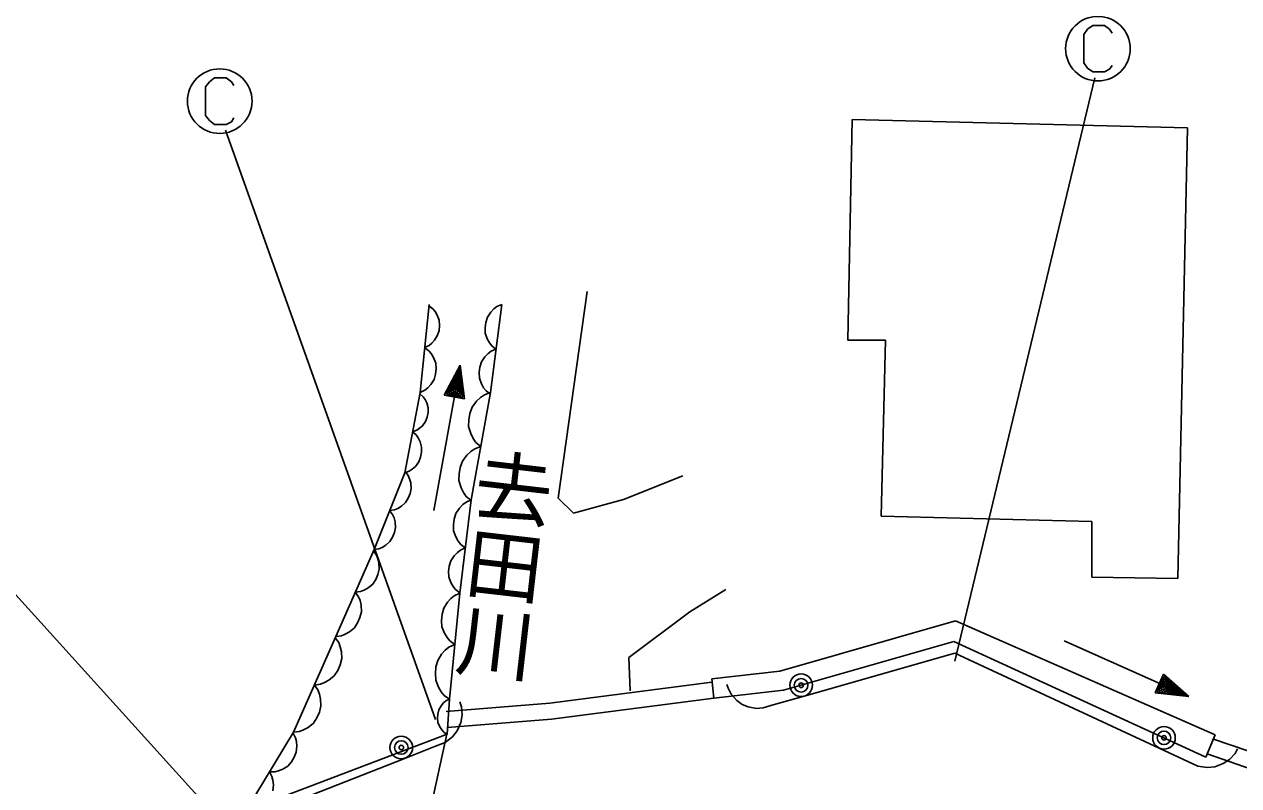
# Model space of a CAD drawing. Units: millimetres, scale not verified. Extents: x 40000 to 680000, y 20000 to 380000.
# Drawn here: x 109866 to 147448, y 313256 to 336826 of the extents above; entities that cross this region are included whole.
import ezdxf
from ezdxf.enums import TextEntityAlignment as Align

# ---------------------------------------------------------------- set-up
doc = ezdxf.new("R2010")
doc.units = ezdxf.units.MM
doc.header["$LTSCALE"] = 1000
for name, color, linetype, lineweight in [('M-BGD', 7, 'Continuous', 25), ('M-BGD-EXST', 7, 'Continuous', 25), ('M-STR-STR1', 1, 'Continuous', 25)]:
    doc.layers.add(name, color=color, linetype=linetype, lineweight=lineweight)
doc.styles.add('@ＭＳ ゴシック', font='')
doc.styles.get('@ＭＳ ゴシック').set_extended_font_data('@MS Gothic')

msp = doc.modelspace()

# ---------------------------------------------------------------- linework, layer by layer
at = {"layer": 'M-BGD'}
for p, q in [((135355, 327052), (135484, 333874)), ((135484, 333874), (145867, 333616)), ((145867, 333616), (145567, 319672)), ((127289, 328553), (126388, 322160)), ((122113, 325428), (122390, 328157)), ((122507, 328023), (122386, 328114)), ((124644, 328157), (124288, 325428)), ((124494, 328091), (124400, 328019)), ((124644, 328157), (124494, 328091)), ((122577, 327938), (122507, 328023)), ((122644, 327827), (122577, 327938)), ((122706, 327664), (122644, 327827)), ((124197, 327763), (124148, 327600)), ((124302, 327919), (124197, 327763)), ((124400, 328019), (124302, 327919)), ((122658, 327198), (122700, 327351)), ((122700, 327351), (122716, 327506)), ((122716, 327506), (122706, 327664)), ((124148, 327600), (124126, 327433)), ((124126, 327433), (124132, 327263)), ((122477, 326955), (122565, 327051)), ((122565, 327051), (122658, 327198)), ((124132, 327263), (124194, 327086)), ((124194, 327086), (124262, 326964)), ((124262, 326964), (124335, 326870)), ((136514, 327052), (135355, 327052)), ((136385, 321603), (136514, 327052)), ((122254, 326821), (122392, 326885)), ((122385, 326723), (122254, 326821)), ((122460, 326631), (122385, 326723)), ((122392, 326885), (122477, 326955)), ((122532, 326511), (122460, 326631)), ((124219, 326631), (124121, 326531)), ((124313, 326703), (124219, 326631)), ((124463, 326768), (124313, 326703)), ((124335, 326870), (124463, 326768)), ((122599, 326336), (122532, 326511)), ((122537, 321777), (123356, 326276)), ((122610, 326166), (122599, 326336)), ((123356, 326276), (122862, 325349)), ((123491, 325235), (123356, 326276)), ((123967, 326212), (123945, 326045)), ((124016, 326375), (123967, 326212)), ((124121, 326531), (124016, 326375)), ((122548, 325834), (122593, 325998)), ((122593, 325998), (122610, 326166)), ((123334, 326158), (122928, 325378)), ((123313, 326040), (122994, 325406)), ((123291, 325921), (123060, 325435)), ((123336, 325385), (123291, 325921)), ((123388, 325335), (123313, 326040)), ((123440, 325285), (123334, 326158)), ((123945, 326045), (123951, 325875)), ((123951, 325875), (124013, 325698)), ((122113, 325428), (122261, 325497)), ((122261, 325497), (122353, 325572)), ((122353, 325572), (122448, 325675)), ((122448, 325675), (122548, 325834)), ((123270, 325803), (123127, 325464)), ((123127, 325464), (123284, 325435)), ((123241, 325646), (123193, 325492)), ((123193, 325492), (123232, 325485)), ((123232, 325485), (123241, 325646)), ((123284, 325435), (123270, 325803)), ((124013, 325698), (124081, 325576)), ((124081, 325576), (124154, 325482)), ((124154, 325482), (124282, 325380)), ((121638, 322937), (122113, 325428)), ((122211, 325299), (122106, 325392)), ((122268, 325215), (122211, 325299)), ((122321, 325107), (122268, 325215)), ((122364, 324952), (122321, 325107)), ((122862, 325349), (123491, 325235)), ((122928, 325378), (123440, 325285)), ((122994, 325406), (123388, 325335)), ((123060, 325435), (123336, 325385)), ((124288, 325428), (123695, 322106)), ((123860, 325159), (123724, 324976)), ((123984, 325275), (123860, 325159)), ((124103, 325357), (123984, 325275)), ((124288, 325428), (124103, 325357)), ((122334, 324665), (122361, 324806)), ((122361, 324806), (122364, 324952)), ((123654, 324781), (123619, 324580)), ((123724, 324976), (123654, 324781)), ((122097, 324319), (122186, 324400)), ((122186, 324400), (122284, 324528)), ((122284, 324528), (122334, 324665)), ((123619, 324580), (123616, 324374)), ((123616, 324374), (123681, 324155)), ((121882, 324214), (122013, 324262)), ((121995, 324113), (121882, 324214)), ((122057, 324021), (121995, 324113)), ((122013, 324262), (122097, 324319)), ((122114, 323905), (122057, 324021)), ((123681, 324155), (123757, 324003)), ((123757, 324003), (123840, 323885)), ((122161, 323737), (122114, 323905)), ((122158, 323579), (122161, 323737)), ((123686, 323601), (123561, 323485)), ((123804, 323684), (123686, 323601)), ((123989, 323754), (123804, 323684)), ((123840, 323885), (123989, 323754)), ((121968, 323139), (122074, 323277)), ((122074, 323277), (122129, 323426)), ((122129, 323426), (122158, 323579)), ((123425, 323303), (123356, 323108)), ((123561, 323485), (123425, 323303)), ((120689, 320564), (121638, 322937)), ((121638, 322937), (121781, 322989)), ((121747, 322857), (121655, 322978)), ((121790, 322756), (121747, 322857)), ((121781, 322989), (121872, 323051)), ((121872, 323051), (121968, 323139)), ((123320, 322907), (123317, 322700)), ((123356, 323108), (123320, 322907)), ((128405, 322117), (130249, 322847)), ((121824, 322630), (121790, 322756)), ((121805, 322302), (121838, 322456)), ((121838, 322456), (121824, 322630)), ((123317, 322700), (123382, 322481)), ((123382, 322481), (123458, 322330)), ((121665, 322022), (121747, 322157)), ((121747, 322157), (121805, 322302)), ((123695, 322106), (123339, 319219)), ((123458, 322330), (123541, 322211)), ((123695, 322106), (123535, 322035)), ((123541, 322211), (123690, 322081)), ((126388, 322160), (126860, 321688)), ((126860, 321688), (128405, 322117)), ((121172, 321771), (121322, 321795)), ((121264, 321650), (121172, 321771)), ((121322, 321795), (121423, 321839)), ((121423, 321839), (121534, 321906)), ((121534, 321906), (121665, 322022)), ((123331, 321849), (123219, 321681)), ((123435, 321957), (123331, 321849)), ((123535, 322035), (123435, 321957)), ((121307, 321549), (121264, 321650)), ((121341, 321423), (121307, 321549)), ((121356, 321249), (121341, 321423)), ((123167, 321506), (123145, 321328)), ((123145, 321328), (123153, 321145)), ((123219, 321681), (123167, 321506)), ((142907, 321431), (136385, 321603)), ((142907, 319715), (142907, 321431)), ((121264, 320950), (121322, 321095)), ((121322, 321095), (121356, 321249)), ((123153, 321145), (123220, 320956)), ((123220, 320956), (123295, 320825)), ((120689, 320564), (120839, 320588)), ((120839, 320588), (120940, 320631)), ((120940, 320631), (121051, 320699)), ((121051, 320699), (121182, 320815)), ((121182, 320815), (121264, 320950)), ((123295, 320825), (123373, 320725)), ((123511, 320617), (123362, 320551)), ((123373, 320725), (123511, 320617)), ((119503, 317875), (120689, 320564)), ((120768, 320395), (120674, 320528)), ((120811, 320284), (120768, 320395)), ((120842, 320148), (120811, 320284)), ((123067, 320221), (123019, 320057)), ((123171, 320377), (123067, 320221)), ((123268, 320478), (123171, 320377)), ((123362, 320551), (123268, 320478)), ((120809, 319795), (120851, 319960)), ((120851, 319960), (120842, 320148)), ((123019, 320057), (122998, 319891)), ((122998, 319891), (123006, 319721)), ((120503, 319379), (120648, 319499)), ((120648, 319499), (120741, 319641)), ((120741, 319641), (120809, 319795)), ((123006, 319721), (123069, 319544)), ((123069, 319544), (123138, 319422)), ((145567, 319672), (142907, 319715)), ((120108, 319247), (120270, 319268)), ((120209, 319104), (120108, 319247)), ((120255, 318986), (120209, 319104)), ((120270, 319268), (120381, 319310)), ((120381, 319310), (120503, 319379)), ((123339, 319219), (123023, 315937)), ((123170, 319139), (123066, 319053)), ((123138, 319422), (123211, 319328)), ((123339, 319219), (123170, 319139)), ((123211, 319328), (123340, 319228)), ((131580, 319329), (130464, 318642)), ((120289, 318840), (120255, 318986)), ((120299, 318638), (120289, 318840)), ((122844, 318753), (122794, 318565)), ((122958, 318935), (122844, 318753)), ((123066, 319053), (122958, 318935)), ((120181, 318297), (120254, 318462)), ((120254, 318462), (120299, 318638)), ((122794, 318565), (122775, 318374)), ((122775, 318374), (122789, 318179)), ((130464, 318642), (128576, 317226)), ((133244, 316800), (138680, 318363)), ((138680, 318363), (146724, 314831)), ((119795, 317943), (119926, 318016)), ((119926, 318016), (120081, 318144)), ((120081, 318144), (120181, 318297)), ((122789, 318179), (122866, 317979)), ((122866, 317979), (122949, 317842)), ((118198, 314909), (119503, 317875)), ((119595, 317686), (119487, 317838)), ((119503, 317875), (119677, 317897)), ((119644, 317559), (119595, 317686)), ((119677, 317897), (119795, 317943)), ((122949, 317842), (123035, 317738)), ((123185, 317627), (123006, 317542)), ((123035, 317738), (123185, 317627)), ((133361, 316209), (138632, 317725)), ((138632, 317725), (146435, 314142)), ((142043, 317736), (145907, 316013)), ((119680, 317403), (119644, 317559)), ((119691, 317189), (119680, 317403)), ((122781, 317324), (122659, 317131)), ((122895, 317450), (122781, 317324)), ((123006, 317542), (122895, 317450)), ((128576, 317226), (128619, 316197)), ((138662, 317362), (134001, 316030)), ((144988, 314420), (138662, 317362)), ((119459, 316662), (119565, 316824)), ((119565, 316824), (119643, 317000)), ((119643, 317000), (119691, 317189)), ((122606, 316931), (122586, 316728)), ((122659, 317131), (122606, 316931)), ((119028, 316397), (119154, 316446)), ((119154, 316446), (119293, 316525)), ((119293, 316525), (119459, 316662)), ((122586, 316728), (122601, 316522)), ((122601, 316522), (122683, 316309)), ((126126, 315811), (131144, 316464)), ((131141, 316564), (133244, 316800)), ((131141, 316564), (131208, 315968)), ((145124, 316712), (144863, 316128)), ((145136, 316641), (144924, 316166)), ((145148, 316570), (144985, 316205)), ((145160, 316499), (145046, 316243)), ((145907, 316013), (145124, 316712)), ((145797, 316061), (145136, 316641)), ((145688, 316110), (145148, 316570)), ((145578, 316159), (145160, 316499)), ((118842, 316373), (119028, 316397)), ((118950, 316221), (118842, 316373)), ((118999, 316095), (118950, 316221)), ((119036, 315939), (118999, 316095)), ((122683, 316309), (122771, 316164)), ((122771, 316164), (122863, 316052)), ((131208, 315968), (133361, 316209)), ((131644, 316271), (131611, 316387)), ((131737, 316090), (131644, 316271)), ((131918, 315892), (131737, 316090)), ((144863, 316128), (145907, 316013)), ((144924, 316166), (145797, 316061)), ((144985, 316205), (145688, 316110)), ((145046, 316243), (145578, 316159)), ((145172, 316428), (145107, 316282)), ((145107, 316282), (145469, 316208)), ((145184, 316357), (145168, 316320)), ((145168, 316320), (145322, 316273)), ((145469, 316208), (145172, 316428)), ((145322, 316273), (145184, 316357)), ((118998, 315536), (119046, 315724)), ((119046, 315724), (119036, 315939)), ((122766, 315734), (122692, 315606)), ((122838, 315817), (122766, 315734)), ((122908, 315879), (122838, 315817)), ((122863, 316052), (123022, 315935)), ((123023, 315937), (122908, 315879)), ((122924, 315554), (126126, 315811)), ((123023, 315937), (122950, 314851)), ((123341, 315848), (123400, 315700)), ((123400, 315700), (123413, 315447)), ((126179, 315314), (131208, 315968)), ((132078, 315771), (131918, 315892)), ((132265, 315700), (132078, 315771)), ((132528, 315651), (132265, 315700)), ((133039, 315755), (132732, 315667)), ((134001, 316030), (133039, 315755)), ((118814, 315197), (118921, 315360)), ((118921, 315360), (118998, 315536)), ((122661, 315476), (122652, 315344)), ((122652, 315344), (122666, 315211)), ((122692, 315606), (122661, 315476)), ((122964, 315056), (126179, 315314)), ((123413, 315447), (123375, 315217)), ((132732, 315667), (132528, 315651)), ((118383, 314932), (118510, 314982)), ((118510, 314982), (118649, 315060)), ((118649, 315060), (118814, 315197)), ((122666, 315211), (122723, 315075)), ((122723, 315075), (122783, 314983)), ((122783, 314983), (122844, 314913)), ((123262, 314958), (123120, 314773)), ((123375, 315217), (123262, 314958)), ((115707, 312101), (122950, 314851)), ((116728, 312489), (118198, 314909)), ((118258, 314738), (118182, 314882)), ((118198, 314909), (118383, 314932)), ((118286, 314622), (118258, 314738)), ((118300, 314483), (118286, 314622)), ((122888, 314596), (122590, 314479)), ((122844, 314913), (122949, 314840)), ((123120, 314773), (122888, 314596)), ((146435, 314142), (146724, 314831)), ((146639, 314711), (157028, 311116)), ((118221, 314138), (118284, 314296)), ((118284, 314296), (118300, 314483)), ((122590, 314479), (121660, 314113)), ((145895, 313999), (144988, 314420)), ((146475, 314239), (156865, 310643)), ((147337, 314255), (147164, 314071)), ((147405, 314400), (147337, 314255)), ((121660, 314113), (117687, 312551)), ((117864, 313765), (118023, 313865)), ((118023, 313865), (118134, 313994)), ((118134, 313994), (118221, 314138)), ((146185, 313864), (145895, 313999)), ((146473, 313818), (146185, 313864)), ((146705, 313843), (146473, 313818)), ((146971, 313940), (146705, 313843)), ((147164, 314071), (146971, 313940)), ((117531, 313541), (117455, 313686)), ((117455, 313686), (117618, 313685)), ((117559, 313426), (117531, 313541)), ((117618, 313685), (117734, 313713)), ((117734, 313713), (117864, 313765)), ((117557, 313099), (117573, 313286)), ((117573, 313286), (117559, 313426))]:
    msp.add_line(p, q, dxfattribs=at)
for centre, radius in [((133905, 316366), 350), ((133905, 316366), 210), ((133905, 316366), 70), ((145136, 314738), 350), ((145136, 314738), 210), ((121532, 314439), 350), ((121532, 314439), 210), ((145136, 314738), 70), ((121532, 314439), 70)]:
    msp.add_circle(centre, radius, dxfattribs=at)
at = {"layer": 'M-BGD-EXST'}
for p, q in [((142930, 336792), (142770, 336672)), ((143290, 336792), (142930, 336792)), ((143450, 336672), (143290, 336792)), ((142770, 336672), (142650, 336512)), ((142650, 336512), (142650, 335632)), ((143530, 336552), (143450, 336672)), ((142650, 335632), (142770, 335472)), ((142770, 335472), (142930, 335352)), ((142930, 335352), (143290, 335352)), ((143290, 335352), (143450, 335432)), ((143450, 335432), (143530, 335552)), ((115593, 335047), (115473, 334887)), ((115473, 334887), (115473, 334007)), ((115753, 335167), (115593, 335047)), ((116113, 335167), (115753, 335167)), ((116273, 335047), (116113, 335167)), ((116353, 334927), (116273, 335047)), ((143000, 335169), (138666, 317111)), ((115473, 334007), (115593, 333847)), ((115593, 333847), (115753, 333727)), ((116113, 333727), (116273, 333807)), ((116273, 333807), (116353, 333927)), ((115753, 333727), (116113, 333727)), ((116094, 333544), (122594, 315306)), ((103453, 325960), (116274, 311784))]:
    msp.add_line(p, q, dxfattribs=at)
for centre in [(143090, 336072), (115913, 334447)]:
    msp.add_circle(centre, 1000, dxfattribs=at)
at = {"layer": 'M-STR-STR1'}
msp.add_line((120877, 305376), (122939, 314847), dxfattribs=at)

# ---------------------------------------------------------------- texts
at = {"layer": 'M-BGD', "style": '@ＭＳ ゴシック'}
msp.add_text('去田川', height=1767, rotation=263.4, dxfattribs=at).set_placement((125123, 323678), align=Align.MIDDLE_LEFT)

doc.saveas('drawing.dxf')
